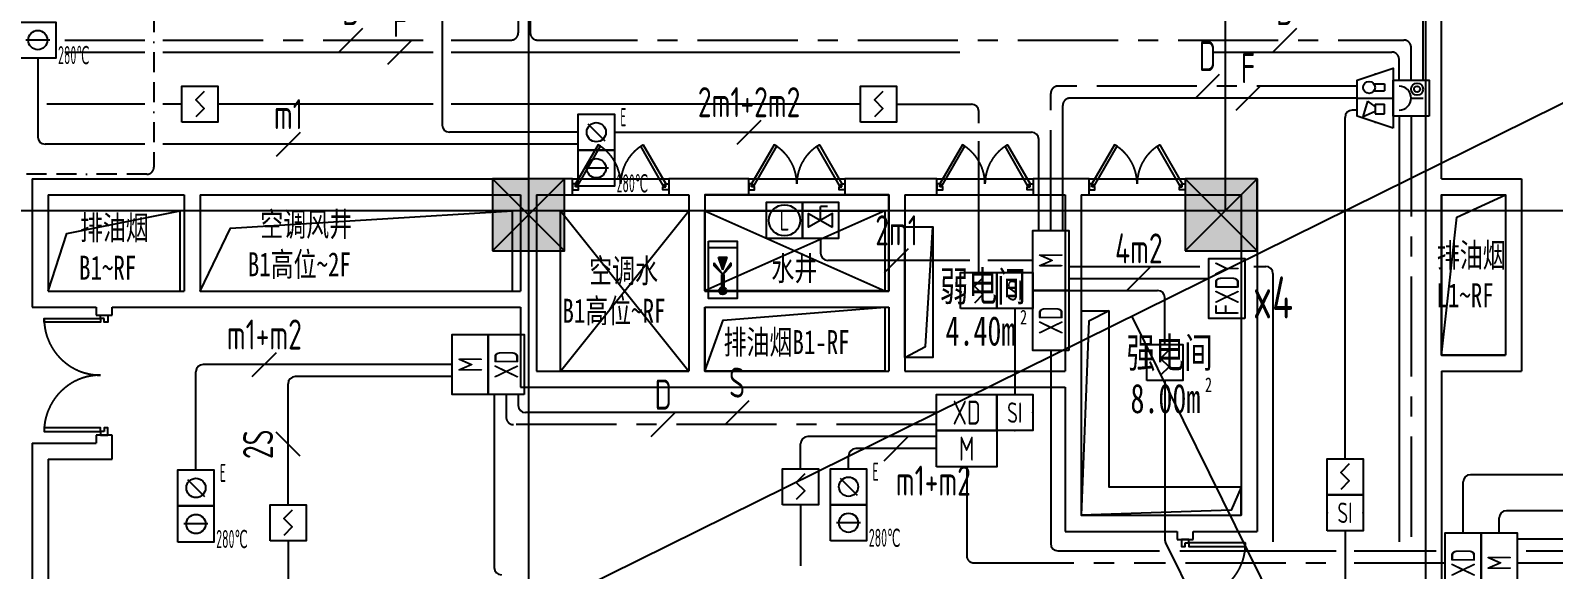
# Model space of a CAD drawing. Header units: millimetres. Extents: x -99490 to 495010, y -402480 to 18020.
# Drawn here: x 103656 to 122677, y -188783 to -182054 of the extents above; entities that cross this region are included whole.
import ezdxf
from ezdxf.enums import TextEntityAlignment as Align

# ---------------------------------------------------------------- set-up
doc = ezdxf.new("R2010")
doc.units = ezdxf.units.MM
doc.header["$LTSCALE"] = 1000
for name, pattern in [('__覆盖_A10-二层平面工作区_TEN25C3T$0$DASH', [0.35, 0.25, -0.1]), ('__覆盖_A10-二层平面工作区_TEN25C3T$0$HIDDEN', [9.525, 6.35, -3.175]), ('BORDER', [1.75, 0.5, -0.25, 0.5, -0.25, 0, -0.25]), ('CENTER', [2, 1.25, -0.25, 0.25, -0.25]), ('HIDDEN', [9.525, 6.35, -3.175])]:
    doc.linetypes.add(name, pattern=pattern)
for name, color, linetype in [('__覆盖_A10-二层平面工作区_TEN25C3T$0$AE-DOOR-INSD', 9, 'Continuous'), ('A-建筑底图', 9, 'Continuous'), ('C-XREF-EXT', 7, 'Continuous'), ('E-FAS-DEVC', 3, 'Continuous'), ('E-FAS-DIMS', 6, 'Continuous'), ('E-FAS-WIRE', 4, 'Continuous'), ('E-FAS-WIRE2', 4, 'CENTER'), ('E-FAS-WIRE5', 4, 'HIDDEN'), ('E-FAS-WIRE7', 4, 'BORDER'), ('E-UNIV-EL', 140, 'Continuous'), ('E-UNIV-NOTE', 6, 'Continuous')]:
    doc.layers.add(name, color=color, linetype=linetype)
doc.layers.add('WP-L', color=8, linetype='Continuous', lineweight=30)
doc.styles.add('__覆盖_A10-二层平面工作区_TEN25C3T$0$__覆盖_A70-扶梯外参专项图纸_TEN25C3T_设计区$0$TH-STYLE1', font='Stfangso_0.ttf', dxfattribs={"width": 0.7})
doc.styles.add('__覆盖_A10-二层平面工作区_TEN25C3T$0$_TCH_SPACE', font='Stfangso_0.ttf', dxfattribs={"width": 0.7})
doc.styles.add('__覆盖_A10-二层平面工作区_TEN25C3T$0$TH-STYLE1', font='Stfangso_0.ttf', dxfattribs={"width": 0.7})
doc.styles.add('_TEL_DIM', font='TSSDENG', dxfattribs={"width": 0.65, "height": 3.5, "bigfont": 'TSSDCHN'})
doc.styles.add('TH-STYLE3', font='tssdeng.shx', dxfattribs={"width": 0.65, "bigfont": 'tssdchn.shx'})

# ---------------------------------------------------------------- blocks, each defined once
blk = doc.blocks.new('E-BFAS622')
blk.add_lwpolyline([(-1.5, -1.5), (-1.5, 1.5), (1.5, 1.5), (1.5, -1.5)], close=True)
at = {"layer": 'E-UNIV-EL'}
blk.add_circle((0, 0), 1.3, dxfattribs=at)
at = {"layer": 'E-UNIV-EL', "style": 'TH-STYLE3', "width": 0.7}
blk.add_attdef('S', text='', height=1.7, dxfattribs=at).set_placement((0, 0), align=Align.MIDDLE)
blk = doc.blocks.new('E-BFAS621-2')
blk.add_lwpolyline([(-1.5, -1.5), (-1.5, 1.5), (1.5, 1.5), (1.5, -1.5)], close=True)
at = {"layer": 'E-UNIV-EL'}
for p in [(0, 0), (0.58, 1.15)]:
    blk.add_line(p, (0, 1.15), dxfattribs=at)
blk.add_lwpolyline([(1, -0.58), (1, 0.58), (-1, -0.58), (-1, 0.58)], close=True, dxfattribs=at)
blk = doc.blocks.new('E-BFAS110')
blk.add_lwpolyline([(-1.5, -1.5), (-1.5, 1.5), (1.5, 1.5), (1.5, -1.5)], close=True)
at = {"layer": 'E-UNIV-EL'}
blk.add_lwpolyline([(0.35, 1.06), (-0.35, 0.35), (0.35, -0.35), (-0.35, -1.06)], dxfattribs=at)
blk = doc.blocks.new('$Equip$00002649')
at = {"layer": 'E-FAS-DEVC', "rotation": 359.9996786081254}
blk.add_blockref('E-BFAS110', (0, 0), dxfattribs=at)
blk = doc.blocks.new('E-BFAS712')
blk.add_lwpolyline([(-1.5, -1.5), (-1.5, 1.5), (1.5, 1.5), (1.5, -1.5)], close=True)
at = {"layer": 'E-UNIV-EL'}
blk.add_line((1, 0), (-1, 0), dxfattribs=at)
blk.add_circle((0, 0), 0.8, dxfattribs=at)
at = {"layer": 'E-UNIV-EL', "style": 'TH-STYLE3', "width": 0.5}
blk.add_attdef('F', text='', height=1.5, dxfattribs=at).set_placement((3, -1.25), align=Align.MIDDLE)
blk = doc.blocks.new('E-BFAS730')
blk.add_lwpolyline([(-1.5, -1.5), (-1.5, 1.5), (1.5, 1.5), (1.5, -1.5)], close=True)
at = {"layer": 'E-UNIV-EL'}
blk.add_line((-0.71, 0.71), (0.71, -0.71), dxfattribs=at)
blk.add_circle((0, 0), 0.8, dxfattribs=at)
at = {"layer": 'E-UNIV-EL', "style": 'TH-STYLE3', "width": 0.5}
blk.add_attdef('F', text='', height=1.5, dxfattribs=at).set_placement((2.25, 1.25), align=Align.MIDDLE)
blk = doc.blocks.new('E-BFAS810')
blk.add_lwpolyline([(-2.5, -1.5), (-2.5, 1.5), (2.5, 1.5), (2.5, -1.5)], close=True)
at = {"layer": 'E-UNIV-EL', "style": 'TH-STYLE3', "width": 0.7}
blk.add_attdef('BOX', text='', height=2, dxfattribs=at).set_placement((0, 0), align=Align.MIDDLE)
blk = doc.blocks.new('E-BFAS212')
blk.add_lwpolyline([(-1.5, -1.5), (-1.5, 1.5), (1.5, 1.5), (1.5, -1.5)], close=True)
at = {"layer": 'E-UNIV-EL'}
blk.add_line((0, 0), (0, -1), dxfattribs=at)
for radius in [0.5, 0.25]:
    blk.add_circle((0.75, -0.5), radius, dxfattribs=at)
blk.add_arc((0, 1), 1, 180, 0, dxfattribs=at)
blk = doc.blocks.new('$equip$00003443')
at = {"layer": 'E-FAS-DEVC', "rotation": 359.9996786081254}
blk.add_blockref('E-BFAS212', (0, 0), dxfattribs=at)
blk = doc.blocks.new('E-BFAS330')
blk.add_lwpolyline([(-2.5, -1.5), (-1.5, 1.5), (1.5, 1.5), (2.5, -1.5)], close=True)
at = {"layer": 'E-UNIV-EL'}
for p, q in [((0, 1.5), (0, -1.5)), ((-1.56, 1), (-0.24, 0.6)), ((-1.1, 0), (-1.56, 1)), ((-0.5, 0), (-1.3, 0)), ((-1.3, 0), (-1.3, -0.8)), ((-0.7, 0), (-0.24, 0.6)), ((-0.5, 0), (-0.5, -0.8)), ((0.6, 0.1), (0.6, -0.8)), ((1.2, 0.1), (1.2, -0.8)), ((-1.3, -0.8), (-0.5, -0.8)), ((1.2, -0.8), (0.6, -0.8))]:
    blk.add_line(p, q, dxfattribs=at)
blk.add_circle((0.9, 0.5), 0.5, dxfattribs=at)
blk = doc.blocks.new('$equip$00003451')
for p in [(0, 3), (-2, 1.5), (2, 1.5), (0, 0)]:
    blk.add_point(p)
at = {"rotation": 359.9996786081254}
blk.add_blockref('E-BFAS330', (0, 1.5), dxfattribs=at)
at = {"color": 7, "style": '_TEL_DIM', "flags": 1}
for tag in ['REMARK', 'A']:
    blk.add_attdef(tag, text='', height=0.01, dxfattribs=at).set_placement((0, 0), align=Align.MIDDLE_CENTER)
blk = doc.blocks.new('E-BFAS011')
blk.add_lwpolyline([(-2.5, -1.5), (-2.5, 1.5), (2.5, 1.5), (2.5, -1.5)], close=True)
at = {"layer": 'E-UNIV-EL', "style": 'TH-STYLE3', "width": 0.7}
blk.add_attdef('F', text='', height=2, dxfattribs=at).set_placement((0, 0), align=Align.MIDDLE)
blk = doc.blocks.new('E-BFAS540')
blk.add_lwpolyline([(-1.5, -1.5), (-1.5, 1.5), (1.5, 1.5), (1.5, -1.5)], close=True)
at = {"layer": 'E-UNIV-EL', "style": 'TH-STYLE3', "width": 0.7}
blk.add_attdef('F', text='', height=1.7, dxfattribs=at).set_placement((0, 0), align=Align.MIDDLE)
blk = doc.blocks.new('$equip$00003467')
for p in [(0, 1.5), (-1.5, 0), (1.5, 0), (0, -1.5)]:
    blk.add_point(p)
at = {"rotation": 359.9996786081254}
blk.add_blockref('E-BFAS540', (0, 0), dxfattribs=at).add_auto_attribs({'F': 'SI'})
at = {"color": 7, "style": '_TEL_DIM', "flags": 1}
for tag in ['REMARK', 'A']:
    blk.add_attdef(tag, text='', height=0.01, dxfattribs=at).set_placement((0, 0), align=Align.MIDDLE_CENTER)
blk = doc.blocks.new('E-ANNO04')
blk.add_line((-1, -1), (1, 1))
at = {"style": 'TH-STYLE3', "width": 0.7}
blk.add_attdef('N', text='', height=2.5, dxfattribs=at).set_placement((0, 2.5), align=Align.MIDDLE)
blk = doc.blocks.new('A$C5FF45B38')
for points in [[(0, -1), (36, 104), (-36, 104)], [(10, -39), (-10, -39), (-10, -144), (10, -144)], [(31, -175, 1), (-31, -175, 1)]]:
    blk.add_hatch(color=0).paths.add_polyline_path(points)
at = {"layer": 'WP-L', "lineweight": -3}
h = blk.add_hatch(color=0, dxfattribs=at)
h.paths.add_polyline_path([(-71, 32), (0, -39), (-71, 58)])
h.paths.add_polyline_path([(0, -39), (71, 32), (71, 58)])
at = {"color": 0}
for p, q in [((-120, 184), (120, 184)), ((0, -1), (-36, 104)), ((-36, 104), (36, 104)), ((0, -1), (36, 104)), ((-10, -39), (-10, -144)), ((10, -39), (10, -144)), ((10, -39), (10, -144)), ((-10, -144), (10, -144))]:
    blk.add_line(p, q, dxfattribs=at)
blk.add_lwpolyline([(-120, 239), (120, 239), (120, -239), (-120, -239)], close=True, dxfattribs=at)
blk.add_circle((0, -175), 31, dxfattribs=at)
at = {"layer": 'WP-L', "color": 0, "lineweight": -3}
for p, q in [((-71, 32), (-71, 58)), ((-71, 58), (0, -39)), ((0, -39), (-71, 32)), ((71, 58), (0, -39)), ((0, -39), (71, 32)), ((71, 32), (71, 58))]:
    blk.add_line(p, q, dxfattribs=at)
blk = doc.blocks.new('*U472')
for points in [[(30, 30), (56, 15), (291, 422), (265, 437)], [(970, 30), (944, 15), (709, 422), (735, 437)]]:
    blk.add_lwpolyline(points, close=True)
for points in [[(30, 0), (30, 30), (0, 30), (0, -30), (60, -30), (60, 0), (30, 0)], [(970, 0), (970, 30), (1000, 30), (1000, -30), (940, -30), (940, 0), (970, 0)]]:
    blk.add_lwpolyline(points)
at = {"linetype": '__覆盖_A10-二层平面工作区_TEN25C3T$0$HIDDEN'}
for centre, start, end in [((30, 30), 0, 60), ((970, 30), 120, 180)]:
    blk.add_arc(centre, 470, start, end, dxfattribs=at)
blk = doc.blocks.new('__覆盖_A10-二层平面工作区_TEN25C3T$0$$DorLib2D$00000297')
at = {"layer": '__覆盖_A10-二层平面工作区_TEN25C3T$0$AE-DOOR-INSD', "xscale": 0.001, "yscale": 0.001, "zscale": 0.001}
blk.add_blockref('*U472', (-0.5, 0), dxfattribs=at)
blk = doc.blocks.new('*U496')
for points in [[(30, 30), (60, 30), (60, 500), (30, 500)], [(970, 30), (940, 30), (940, 500), (970, 500)]]:
    blk.add_lwpolyline(points, close=True)
for points in [[(30, 0), (30, 30), (0, 30), (0, -30), (60, -30), (60, 0), (30, 0)], [(970, 0), (970, 30), (1000, 30), (1000, -30), (940, -30), (940, 0), (970, 0)]]:
    blk.add_lwpolyline(points)
at = {"linetype": '__覆盖_A10-二层平面工作区_TEN25C3T$0$HIDDEN'}
for centre, start, end in [((30, 30), 0, 90), ((970, 30), 90, 180)]:
    blk.add_arc(centre, 470, start, end, dxfattribs=at)
blk = doc.blocks.new('__覆盖_A10-二层平面工作区_TEN25C3T$0$$DorLib2D$00000292')
at = {"layer": '__覆盖_A10-二层平面工作区_TEN25C3T$0$AE-DOOR-INSD', "xscale": 0.001, "yscale": 0.001, "zscale": 0.001}
blk.add_blockref('*U496', (-0.5, 0), dxfattribs=at)
blk = doc.blocks.new('A$C4BB53128')
at = {"layer": 'A-建筑底图'}
h = blk.add_hatch(color=256, dxfattribs=at)
h.dxf.hatch_style = 1
h.paths.add_polyline_path([(-31620.4, 71000.1), (-32520.4, 71000.1), (-32520.4, 70100.1), (-31620.4, 70100.1)])
h = blk.add_hatch(color=256, dxfattribs=at)
h.dxf.hatch_style = 1
h.paths.add_polyline_path([(-22970.4, 71000.1), (-23870.4, 71000.1), (-23870.4, 70100.1), (-22970.4, 70100.1)])
for p, q in [((-32070.4, 86100), (-32070.4, 64200.1)), ((-23370.4, 86100), (-23370.4, 70600.1)), ((-58470.4, 52518.7), (4061, 83421.5)), ((-20870.4, 74050), (-20870.4, 70900)), ((-20670.4, 71000), (-20670.4, 74050)), ((-38270.4, 71000), (-38270.4, 69400)), ((-38270.4, 71000), (-36270.4, 71000)), ((-36270.4, 71000), (-32070.4, 71000)), ((-32520.4, 71000.1, 0), (-31620.4, 70100.1, 0)), ((-31620.4, 71000.1, 0), (-32520.4, 70100.1, 0)), ((-31520.4, 71000), (-32070.4, 71000)), ((-31520.4, 71000, 0), (-30320.4, 71000, 0)), ((-31520.4, 70800), (-31520.4, 71000)), ((-29970.4, 71000), (-30320.4, 71000)), ((-30320.4, 71000), (-30320.4, 70800)), ((-29320.4, 71000), (-29970.4, 71000)), ((-29320.4, 71000, 0), (-28120.4, 71000, 0)), ((-29320.4, 70800), (-29320.4, 71000)), ((-27470.4, 71000), (-28120.4, 71000)), ((-28120.4, 71000), (-28120.4, 70800)), ((-26970.4, 71000), (-27470.4, 71000)), ((-26970.4, 70800), (-26970.4, 71000)), ((-26970.4, 71000, 0), (-25770.4, 71000, 0)), ((-25270.4, 71000), (-25770.4, 71000)), ((-25770.4, 71000), (-25770.4, 70800)), ((-25070.4, 71000), (-25270.4, 71000)), ((-25070.4, 70800), (-25070.4, 71000)), ((-25070.4, 71000, 0), (-23870.4, 71000, 0)), ((-23870.4, 71000.1, 0), (-22970.4, 70100.1, 0)), ((-22970.4, 71000.1, 0), (-23870.4, 70100.1, 0)), ((-22970.4, 71000), (-23870.4, 71000)), ((-23870.4, 71000), (-23870.4, 70800)), ((-22970.4, 71000), (-22970.4, 66600.1)), ((-20670.4, 71000), (-19670.4, 71000)), ((-19670.4, 71000), (-19670.4, 68600)), ((-38070.4, 70800), (-38070.4, 69600)), ((-38070.4, 70800), (-36370.4, 70800)), ((-36370.4, 70800), (-36370.4, 69600)), ((-36170.4, 70800), (-36170.4, 69600)), ((-36170.4, 70800), (-32170.4, 70800)), ((-32170.4, 70800), (-32170.4, 69600)), ((-31970.4, 70800), (-31970.4, 69500)), ((-31970.4, 70800), (-31520.4, 70800)), ((-31520.4, 70800, 0), (-30320.4, 70800, 0)), ((-30320.4, 70800), (-30070.4, 70800)), ((-30070.4, 70800), (-30070.4, 69500)), ((-29870.4, 70800), (-29870.4, 69600)), ((-29870.4, 70800), (-29320.4, 70800)), ((-29320.4, 70800, 0), (-28120.4, 70800, 0)), ((-28120.4, 70800), (-27570.4, 70800)), ((-27570.4, 70800), (-27570.4, 69600)), ((-27370.4, 70800), (-27370.4, 69500)), ((-27370.4, 70800), (-26970.4, 70800)), ((-26970.4, 70800, 0), (-25770.4, 70800, 0)), ((-25770.4, 70800), (-25370.4, 70800)), ((-25370.4, 70800), (-25370.4, 68600)), ((-25170.4, 70800), (-25170.4, 68500)), ((-25170.4, 70800), (-25070.4, 70800)), ((-25070.4, 70800, 0), (-23870.4, 70800, 0)), ((-23870.4, 70800), (-23170.4, 70800)), ((-23170.4, 70800), (-23170.4, 66800.1)), ((-20870.4, 70900), (-20870.4, 68700)), ((-20670.4, 70800), (-19870.4, 70800)), ((-20670.4, 70800), (-20670.4, 68800)), ((-19870.4, 70800), (-19870.4, 68800)), ((-5970.4, 70600.1), (-58470.4, 70600.1)), ((-31670.4, 70600.1), (-30070.4, 68600)), ((-29870.4, 70600.1), (-27620.4, 69600.1)), ((-27620.4, 70600.1), (-29870.4, 69600.1)), ((-38070.4, 69600), (-37370.4, 69600)), ((-37370.4, 69600), (-36370.4, 69600)), ((-36170.4, 69600), (-32170.4, 69600)), ((-31970.4, 69500), (-31970.4, 68600)), ((-30070.4, 69500), (-30070.4, 68600)), ((-29870.4, 69600), (-27570.4, 69600)), ((-27370.4, 69500), (-27370.4, 68600)), ((-38270.4, 69400), (-37470.4, 69400)), ((-37470.4, 69400), (-37470.4, 69300)), ((-37470.4, 69300), (-37270.4, 69300)), ((-37270.4, 69300), (-37270.4, 69400)), ((-37270.4, 69400), (-36270.4, 69400)), ((-36270.4, 69400), (-32170.4, 69400)), ((-32170.4, 69400), (-32170.4, 68400)), ((-29870.4, 69400), (-27570.4, 69400)), ((-29870.4, 69400), (-29870.4, 68600)), ((-27570.4, 69400), (-27570.4, 68600)), ((7849.3, 3753.9), (-24537.5, 69288.2)), ((-20870.4, 68700), (-20870.4, 64689.3)), ((-20670.4, 68800), (-19870.4, 68800)), ((-31970.4, 68600), (-30070.4, 68600)), ((-29870.4, 68600), (-27570.4, 68600)), ((-27370.4, 68600), (-25370.4, 68600)), ((-25170.4, 68500), (-25170.4, 66800.1)), ((-20670.4, 68600), (-19670.4, 68600)), ((-20670.4, 68600), (-20670.4, 64736)), ((-32170.4, 68400), (-29970.4, 68400)), ((-29970.4, 68400), (-27470.4, 68400)), ((-27470.4, 68400), (-25370.4, 68400)), ((-25370.4, 68400), (-25370.4, 66600.1)), ((-37270.4, 67800), (-37470.4, 67800)), ((-37470.4, 67800), (-37470.4, 67700)), ((-37270.4, 67500), (-37270.4, 67800)), ((-38270.4, 67700), (-37470.4, 67700)), ((-38270.4, 67700), (-38270.4, 62947.7)), ((-38070.4, 67500), (-37270.4, 67500)), ((-38070.4, 67500), (-38070.4, 62823.4)), ((-25170.4, 66800.1), (-23870.4, 66800.1)), ((-23870.4, 66800.1), (-23170.4, 66800.1)), ((-25370.4, 66600.1), (-23970.4, 66600.1)), ((-23970.4, 66600.1), (-23970.4, 66500.1)), ((-23770.4, 66500.1), (-23770.4, 66600.1)), ((-23770.4, 66600.1), (-22970.4, 66600.1)), ((-23970.4, 66500.1), (-23770.4, 66500.1))]:
    blk.add_line(p, q, dxfattribs=at)
at = {"layer": 'A-建筑底图', "elevation": 0}
for points in [[(-32520.4, 70100.1), (-31620.4, 70100.1), (-31620.4, 71000.1), (-32520.4, 71000.1)], [(-23870.4, 70100.1), (-22970.4, 70100.1), (-22970.4, 71000.1), (-23870.4, 71000.1)]]:
    blk.add_lwpolyline(points, close=True, dxfattribs=at)
at = {"layer": 'A-建筑底图'}
for points in [[(-29870.4, 69600.1), (-27570.4, 69600.1), (-27570.4, 70800.1), (-29870.4, 70800.1)], [(-19870.4, 68800), (-20670.4, 68800), (-20670.4, 70800), (-19870.4, 70800)], [(-38070.4, 69600), (-36420.4, 69600), (-36420.4, 70600), (-38070.4, 70600)], [(-32270.4, 70600), (-36170.4, 70600), (-36170.4, 69600), (-32270.4, 69600)], [(-30070.4, 68600), (-31670.4, 68600), (-31670.4, 70600), (-30070.4, 70600)], [(-29870.4, 70600.1), (-27620.4, 70600.1), (-27620.4, 69600.1), (-29870.4, 69600.1)], [(-27370.4, 70400.1), (-27020.4, 70400.1), (-27020.4, 68770), (-27370.4, 68770)], [(-29870.4, 69400), (-27620.4, 69400), (-27620.4, 68600), (-29870.4, 68600)], [(-25170.4, 69350.1), (-25170.4, 66800.1), (-23170.4, 66800.1), (-23170.4, 67150.1), (-24820.4, 67150.1), (-24820.4, 69350.1)]]:
    blk.add_lwpolyline(points, close=True, dxfattribs=at)
for points in [[(-20670.4, 68800), (-20479.4, 70520.4), (-19870.4, 70800)], [(-38070.4, 69600), (-37838.4, 70318.6), (-36420.4, 70600)], [(-36170.4, 69600), (-35794.2, 70384), (-32270.4, 70600)], [(-31670.4, 68600), (-30070.4, 70600)], [(-27370.4, 68768.8), (-27112.2, 68907.1), (-27020.4, 70402.5)], [(-29870.4, 68600), (-29638, 69234), (-27620.4, 69400)], [(-24820.4, 69351.7), (-25071.6, 69223.1), (-25170.4, 66800.1)], [(-23170.4, 67150.1), (-23294.5, 66863.4), (-25170.4, 66800.1)]]:
    blk.add_lwpolyline(points, dxfattribs=at)
at = {"layer": 'A-建筑底图', "linetype": '__覆盖_A10-二层平面工作区_TEN25C3T$0$DASH', "lineweight": -2, "ltscale": 3}
blk.add_lwpolyline([(-32070.4, 68400), (-32070.4, 64894.1), (-27079.5, 54795.1)], dxfattribs=at)
at = {"layer": 'A-建筑底图', "xscale": 1200, "yscale": 1200, "zscale": 1200}
for p in [(-30920.4, 70900), (-28720.4, 70900), (-26370.4, 70900), (-24470.4, 70900)]:
    blk.add_blockref('__覆盖_A10-二层平面工作区_TEN25C3T$0$$DorLib2D$00000297', p, dxfattribs=at)
at = {"layer": 'A-建筑底图', "xscale": -1500, "zscale": -1500}
for p, yscale, rotation in [((-37370.4, 68550), -1500, 270.0000000002387), ((-23870.4, 65750.1), 1500, 270.0000000000211)]:
    blk.add_blockref('__覆盖_A10-二层平面工作区_TEN25C3T$0$$DorLib2D$00000292', p, dxfattribs=dict(at, yscale=yscale, rotation=rotation))
at = {"layer": 'A-建筑底图', "style": '__覆盖_A10-二层平面工作区_TEN25C3T$0$TH-STYLE1', "width": 0.7}
for s, height, p in [('水井', 300, (-29037.5, 69730.8)), ('弱电间', 375, (-26935.7, 69472.1)), ('排油烟B1-RF', 300, (-29634.5, 68812)), ('强电间', 375, (-24600.8, 68643.9))]:
    blk.add_text(s, height=height, dxfattribs=at).set_placement(p)
at = {"layer": 'A-建筑底图', "linetype": 'ByBlock', "style": '__覆盖_A10-二层平面工作区_TEN25C3T$0$_TCH_SPACE', "width": 0.7}
for s, height, p in [('4.40m', 366.28, (-26863.2, 68919.6)), ('2', 183.1, (-25932, 69182.1)), ('2', 183.1, (-23622.1, 68338)), ('8.00m', 366.28, (-24553.3, 68075.5))]:
    blk.add_text(s, height=height, dxfattribs=at).set_placement(p)
at = {"layer": 'A-建筑底图', "char_height": 300, "attachment_point": 1, "style": '__覆盖_A10-二层平面工作区_TEN25C3T$0$TH-STYLE1'}
for s, width, insert in [('\\pi56.787;排油烟\\P\\pi45.809;B1~RF', 1014.664, (-37729.7, 70540.8)), ('\\pi342.07;空调风井\\P\\pi185.52;B1高位~2F', 1880.817, (-35761.8, 70583.7)), ('\\pi49.455;排油烟\\P\\pi44.682;L1~RF', 1000, (-20776.8, 70197.6)), ('\\pi357.42;空调水 \\P\\pi23.169;B1高位~RF', 1605.747, (-31670.4, 70003.2))]:
    blk.add_mtext_dynamic_manual_height_columns(s, width=width, gutter_width=5000, heights=[0], dxfattribs=dict(at, insert=insert))
at = {"layer": 'A-建筑底图', "style": '__覆盖_A10-二层平面工作区_TEN25C3T$0$__覆盖_A70-扶梯外参专项图纸_TEN25C3T_设计区$0$TH-STYLE1', "width": 0.7}
for tag, p in [('从一层上', (-22115.9, 51236.1)), ('下至一层', (-21070.5, 50140.8)), ('上至三层', (-29785.2, 44316)), ('从三层下', (-28727.8, 43187.7))]:
    blk.add_attdef(tag, p, '', height=125, rotation=42.0392, dxfattribs=at)

msp = doc.modelspace()

# ---------------------------------------------------------------- linework, layer by layer
at = {"layer": 'E-FAS-WIRE', "linetype": 'Continuous'}
for p, q in [((108798, -178674), (108798, -183234)), ((121048, -182674), (121048, -181889)), ((103748, -182399), (103748, -183384)), ((105086, -182974), (103861, -182974)), ((105548, -182974), (105311, -182974)), ((108686, -182974), (105998, -182974)), ((114023, -182974), (108911, -182974)), ((114473, -182974), (115408, -182974)), ((115498, -183212), (115498, -183064)), ((120073, -187399), (120073, -183139)), ((120223, -183049), (120163, -183049)), ((110498, -183324), (108888, -183324)), ((110948, -183324), (116158, -183324)), ((105086, -183474), (103838, -183474)), ((110498, -183474), (105311, -183474)), ((115498, -185074), (115498, -183437)), ((116248, -184549), (116248, -183414)), ((113523, -184649), (113523, -184834)), ((115386, -184924), (113613, -184924)), ((116173, -184924), (115611, -184924)), ((116623, -184999), (118261, -184999)), ((118936, -184999), (119083, -184999)), ((116623, -185149), (118373, -185149)), ((119173, -185089), (119173, -188437)), ((116623, -185299), (117733, -185299)), ((117823, -185974), (117823, -185389)), ((115948, -185524), (115948, -186599)), ((116398, -186049), (116398, -188459)), ((105723, -187539), (105723, -186314)), ((108923, -186224), (105813, -186224)), ((108923, -186374), (106963, -186374)), ((106873, -187974), (106873, -186464)), ((117823, -186424), (117823, -188408)), ((109448, -186599), (109448, -188759)), ((109748, -186599), (109748, -186734)), ((114973, -186824), (109838, -186824)), ((114973, -187124), (113363, -187124)), ((113273, -187524), (113273, -187214)), ((114973, -187274), (113963, -187274)), ((113873, -187524), (113873, -187364)), ((121548, -188324), (121548, -187689)), ((124098, -187599), (121638, -187599)), ((113273, -187974), (113273, -188737)), ((124698, -188049), (122088, -188049)), ((120073, -188299), (120073, -188898)), ((121998, -188324), (121998, -188139)), ((106873, -188424), (106873, -193618)), ((117832, -188448), (118898, -190603)), ((116488, -188549), (117757, -188549)), ((118008, -188549), (119961, -188549)), ((120186, -188549), (121211, -188549)), ((122336, -188549), (127866, -188549))]:
    msp.add_line(p, q, dxfattribs=at)
for centre, start, end in [((115408, -183064), 0, 90), ((120163, -183139), 90, 180), ((108888, -183234), 180, 270), ((116158, -183414), 0, 90), ((103838, -183384), 180, 270), ((113613, -184834), 180, 270), ((119083, -185089), 0, 90), ((117733, -185389), 0, 90), ((105813, -186314), 90, 180), ((106963, -186464), 90, 180), ((109838, -186734), 180, 270), ((113363, -187214), 90, 180), ((113963, -187364), 90, 180), ((121638, -187689), 90, 180), ((122088, -188139), 90, 180), ((116488, -188459), 180, 270), ((117913, -188408), 180, 206.2984), ((109538, -188759), 180, 270)]:
    msp.add_arc(centre, 90, start, end, dxfattribs=at)
at = {"layer": 'E-FAS-WIRE2'}
for p, q in [((109748, -181249), (109748, -182084)), ((109898, -181299), (109898, -182084)), ((104086, -182174), (105086, -182174)), ((105311, -182174), (108686, -182174)), ((108911, -182174), (109658, -182174)), ((109988, -182174), (120808, -182174)), ((120898, -182674), (120898, -182264)), ((120223, -182749), (116488, -182749)), ((116398, -184549), (116398, -182839)), ((120898, -183124), (120898, -188437)), ((109598, -186599), (109598, -186884)), ((114973, -186974), (109688, -186974)), ((115348, -187499), (115348, -188609)), ((122223, -188399), (136408, -188399)), ((115438, -188699), (117831, -188699)), ((118082, -188699), (119961, -188699)), ((120186, -188699), (121323, -188699)), ((122223, -188699), (127773, -188699))]:
    msp.add_line(p, q, dxfattribs=at)
for centre, start, end in [((109658, -182084), 270, 0), ((109988, -182084), 180, 270), ((120808, -182264), 0, 90), ((116488, -182839), 90, 180), ((109688, -186884), 180, 270), ((115438, -188609), 180, 270)]:
    msp.add_arc(centre, 90, start, end, dxfattribs=at)
at = {"layer": 'E-FAS-WIRE5'}
for p, q in [((104086, -182324), (105086, -182324)), ((105311, -182324), (108686, -182324)), ((108911, -182324), (120658, -182324)), ((120748, -182674), (120748, -182414)), ((120223, -182899), (116638, -182899)), ((116548, -184549), (116548, -182989)), ((120748, -183124), (120748, -188437))]:
    msp.add_line(p, q, dxfattribs=at)
for centre, start, end in [((120658, -182414), 0, 90), ((116638, -182989), 90, 180)]:
    msp.add_arc(centre, 90, start, end, dxfattribs=at)
at = {"layer": 'E-FAS-WIRE7', "ltscale": 0.5}
for p, q in [((105198, -181449), (105198, -183759)), ((105108, -183849), (101223, -183849))]:
    msp.add_line(p, q, dxfattribs=at)
msp.add_arc((105108, -183759), 90, 270, 0, dxfattribs=at)

# ---------------------------------------------------------------- block references
at = {"layer": 'C-XREF-EXT'}
msp.add_blockref('A$C4BB53128', (141947, -254906), dxfattribs=at)
at = {"layer": 'E-FAS-DEVC', "xscale": 150, "yscale": 150, "zscale": 150}
for name, p, values in [('E-BFAS712', (103748, -182174), {'F': '280℃'}), ('E-BFAS730', (110723, -183324), {'F': 'E'}), ('E-BFAS712', (110723, -183774), {'F': '280℃'}), ('E-BFAS622', (113073, -184424), {'S': 'L'}), ('E-BFAS011', (115348, -186824), {'F': 'XD'}), ('E-BFAS011', (115348, -187274), {'F': 'M'}), ('E-BFAS730', (105723, -187764), {'F': 'E'}), ('E-BFAS730', (113873, -187749), {'F': 'E'}), ('E-BFAS712', (105723, -188214), {'F': '280℃'}), ('E-BFAS712', (113873, -188199), {'F': '280℃'})]:
    msp.add_blockref(name, p, dxfattribs=at).add_auto_attribs(values)
for name, p, rotation in [('$equip$00003451', (120673, -182899), 89.99967860740516), ('$equip$00003443', (120898, -182899), 89.99999999926945)]:
    msp.add_blockref(name, p, dxfattribs=dict(at, rotation=rotation))
at = {"layer": 'E-FAS-DEVC'}
for name, p, xscale, yscale, zscale in [('$Equip$00002649', (105773, -182974), 150, 150, 150), ('$Equip$00002649', (114248, -182974), 150, 150, 150), ('E-BFAS621-2', (113523, -184424), 150, 150, 150), ('A$C5FF45B38', (112302, -185041), 1.5, 1.5, 1.5), ('$Equip$00002649', (115498, -185299), 150, 150, 150), ('$equip$00003467', (115948, -185299), 150, 150, 150), ('$Equip$00002649', (117823, -186199), 150, 150, 150), ('$equip$00003467', (115948, -186824), 150, 150, 150), ('$Equip$00002649', (113273, -187749), 150, 150, 150), ('$Equip$00002649', (120073, -187624), 150, 150, 150), ('$equip$00003467', (120073, -188074), 150, 150, 150), ('$Equip$00002649', (106873, -188199), 150, 150, 150)]:
    msp.add_blockref(name, p, dxfattribs=dict(at, xscale=xscale, yscale=yscale, zscale=zscale))
at = {"layer": 'E-FAS-DEVC', "xscale": 150, "yscale": 150, "zscale": 150, "rotation": 90}
for name, p, values in [('E-BFAS011', (116398, -184924), {'F': 'M'}), ('E-BFAS810', (118598, -185274, 0), {'BOX': 'FXDY'}), ('E-BFAS011', (116398, -185674), {'F': 'XD'}), ('E-BFAS011', (109148, -186224), {'F': 'M'}), ('E-BFAS011', (109598, -186224), {'F': 'XD'}), ('E-BFAS011', (121548, -188699), {'F': 'XD'}), ('E-BFAS011', (121998, -188699), {'F': 'M'})]:
    msp.add_blockref(name, p, dxfattribs=at).add_auto_attribs(values)
at = {"layer": 'E-FAS-DIMS', "xscale": 150, "yscale": 150, "zscale": 150}
for p, values in [((107657, -182174), {'N': 'D'}), ((119320, -182174), {'N': 'D'}), ((108271, -182324), {'N': 'F'}), ((118356, -182749), {'N': 'D'}), ((118862, -182899), {'N': 'F'}), ((112631, -183324), {'N': '2m1+2m2'}), ((106877, -183474), {'N': 'm1'}), ((114473, -184924), {'N': '2m1'}), ((117498, -185149), {'N': '4m2'}), ((106577, -186224), {'N': 'm1+m2'}), ((112480, -186824), {'N': 'S'}), ((111559, -186974), {'N': 'D'})]:
    msp.add_blockref('E-ANNO04', p, dxfattribs=at).add_auto_attribs(values)
at = {"layer": 'E-FAS-DIMS', "xscale": 150, "yscale": 150, "zscale": 150, "rotation": 90}
msp.add_blockref('E-ANNO04', (106873, -187219), dxfattribs=at).add_auto_attribs({'N': '2S'})
at = {"layer": 'E-FAS-DIMS'}
ref = msp.add_blockref('E-ANNO04', (114466, -187274), dxfattribs=dict(at, xscale=150, yscale=150, zscale=150))
ref.add_attrib('N', 'm1+m2', dxfattribs={"layer": '0', "height": 375, "style": 'TH-STYLE3', "width": 0.7}).set_placement((114932, -187673), align=Align.MIDDLE)

# ---------------------------------------------------------------- texts
at = {"layer": 'E-UNIV-NOTE', "linetype": 'Continuous', "style": 'TH-STYLE3', "width": 0.7}
msp.add_text('x4', height=525, dxfattribs=at).set_placement((118923, -185387, 0), align=Align.MIDDLE_LEFT)

doc.saveas('drawing.dxf')
